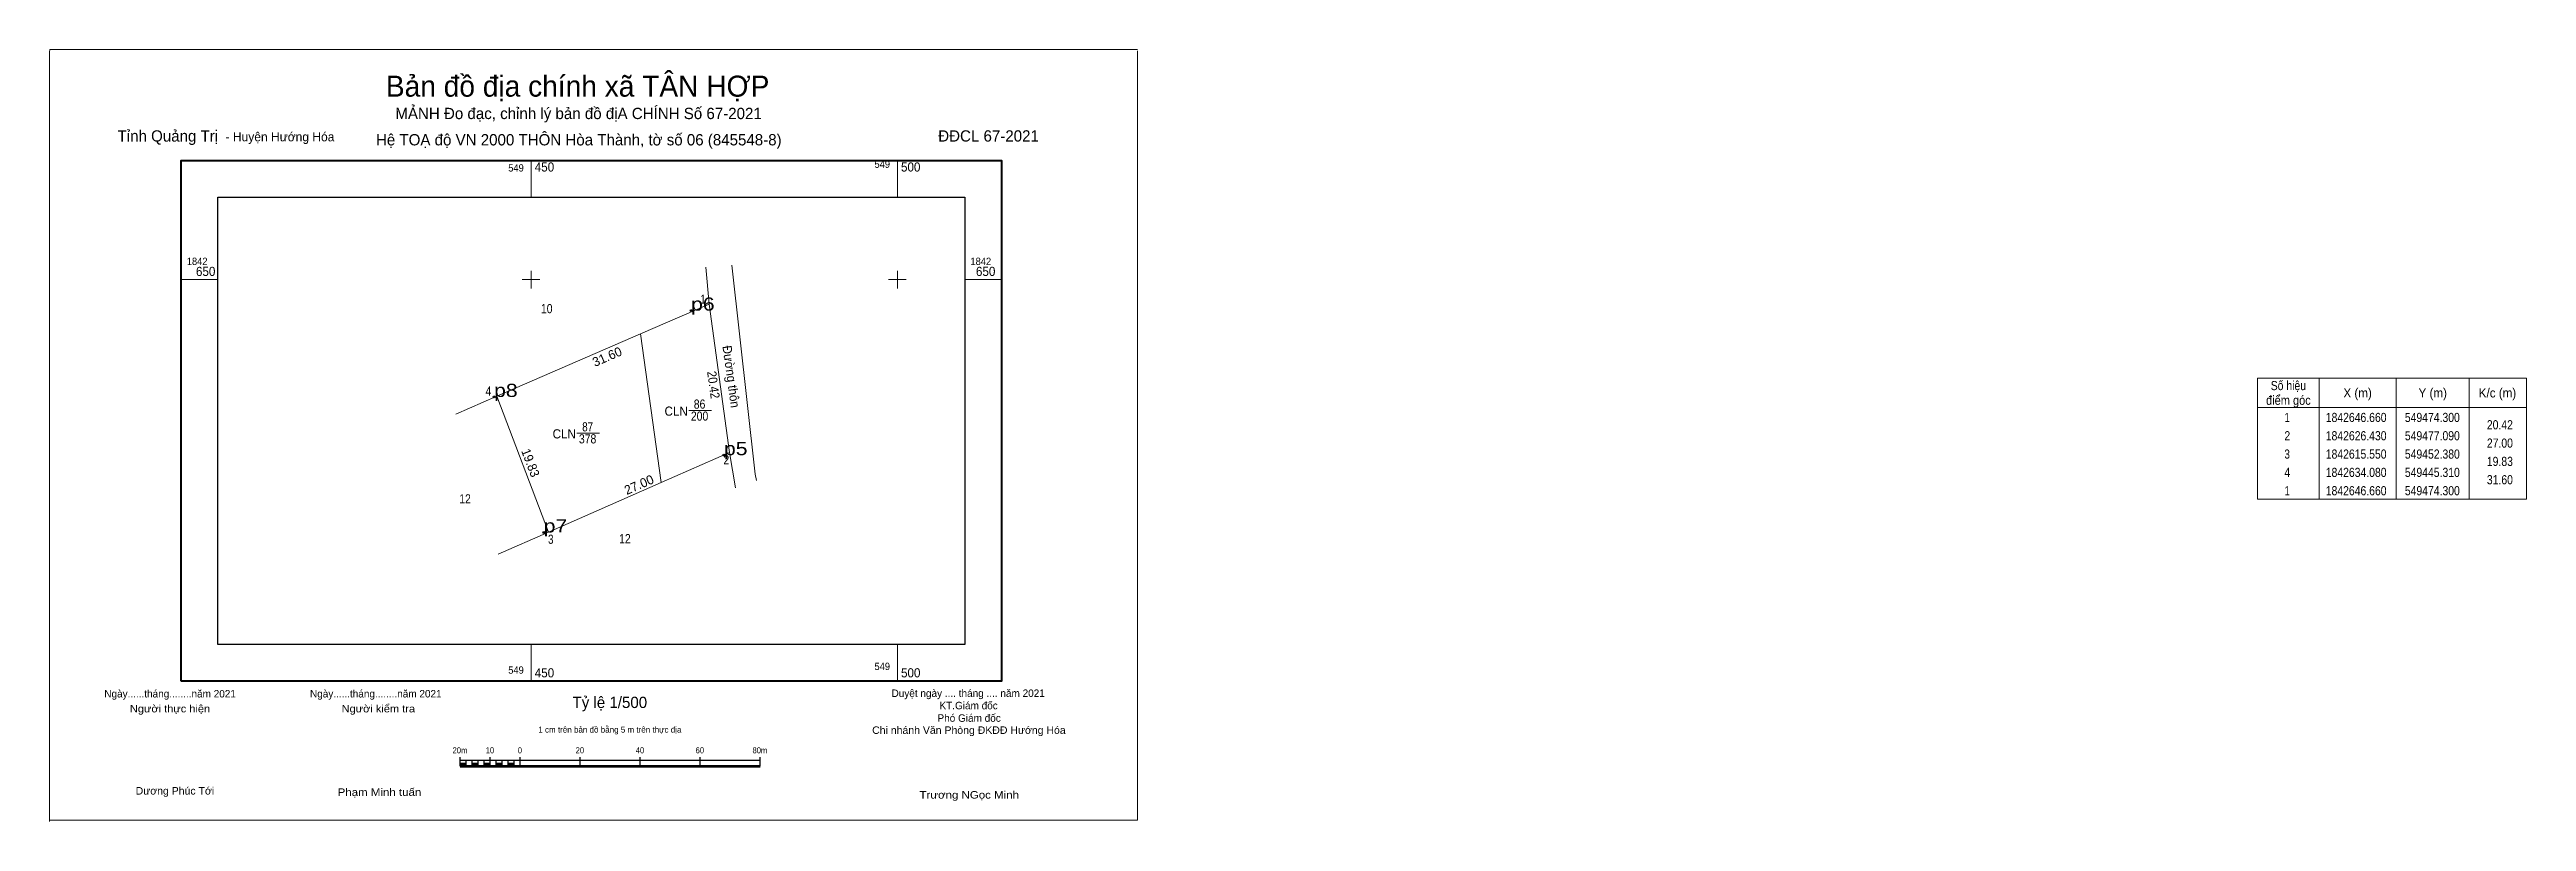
# Model space of a CAD drawing. Header units: metres. Extents: x 549384 to 549722, y 1842576 to 1842681.
import ezdxf
from ezdxf.enums import TextEntityAlignment as Align

# ---------------------------------------------------------------- set-up
doc = ezdxf.new("R2010")
doc.units = ezdxf.units.M
doc.header["$LTSCALE"] = 0.5
doc.header["$PDMODE"] = 32
doc.header["$PDSIZE"] = 0.25
for name, color, linetype, lineweight in [('1', 7, 'Continuous', 13), ('11', 7, 'Continuous', 13), ('2', 7, 'Continuous', 25), ('4', 7, 'Continuous', 13), ('63', 7, 'Continuous', 13)]:
    doc.layers.add(name, color=color, linetype=linetype, lineweight=lineweight)
doc.layers.add('12', color=7, linetype='Continuous')
doc.layers.add('7', color=7, linetype='Continuous')

msp = doc.modelspace()

# ---------------------------------------------------------------- hatches: boundary and pattern name
at = {"layer": '2'}
for points in [[(549440.31, 1842583.62), (549441.13, 1842583.62), (549441.13, 1842584.03), (549440.31, 1842584.03)], [(549441.95, 1842583.62), (549442.77, 1842583.62), (549442.77, 1842584.03), (549441.95, 1842584.03)], [(549443.59, 1842583.62), (549444.41, 1842583.62), (549444.41, 1842584.03), (549443.59, 1842584.03)], [(549445.23, 1842583.62), (549446.04, 1842583.62), (549446.04, 1842584.03), (549445.23, 1842584.03)], [(549446.86, 1842583.62), (549447.68, 1842583.62), (549447.68, 1842584.03), (549446.86, 1842584.03)]]:
    msp.add_hatch(color=256, dxfattribs=at).paths.add_polyline_path(points)

# ---------------------------------------------------------------- linework, layer by layer
at = {"layer": '1'}
for p, q in [((549474.3, 1842646.66), (549477.09, 1842626.43)), ((549452.38, 1842615.55), (549445.31, 1842634.08))]:
    msp.add_line(p, q, dxfattribs=at)
for points in [[(549445.31, 1842634.08), (549464.94, 1842642.6), (549474.3, 1842646.66)], [(549477.09, 1842626.43), (549467.76, 1842622.32), (549452.38, 1842615.55)]]:
    msp.add_lwpolyline(points, dxfattribs=at)
at = {"layer": '11'}
msp.add_line((549384.3, 1842681.4), (549532.8, 1842681.4), dxfattribs=at)
for points in [[(549384.26, 1842576.06), (549384.26, 1842681.06), (549384.3, 1842681.4)], [(549532.8, 1842681.24), (549532.8, 1842576.24), (549384.3, 1842576.24)]]:
    msp.add_lwpolyline(points, dxfattribs=at)
at = {"layer": '2'}
for p, q in [((549440.31, 1842583.62), (549440.31, 1842584.85)), ((549440.31, 1842584.44), (549481.26, 1842584.44)), ((549441.13, 1842583.62), (549441.13, 1842584.44)), ((549441.95, 1842583.62), (549441.95, 1842584.44)), ((549442.77, 1842583.62), (549442.77, 1842584.44)), ((549443.59, 1842583.62), (549443.59, 1842584.44)), ((549444.41, 1842583.62), (549444.41, 1842584.85)), ((549445.23, 1842583.62), (549445.23, 1842584.44)), ((549446.04, 1842583.62), (549446.04, 1842584.44)), ((549446.86, 1842583.62), (549446.86, 1842584.44)), ((549447.68, 1842583.62), (549447.68, 1842584.44)), ((549448.5, 1842583.62), (549448.5, 1842584.85)), ((549456.69, 1842583.62), (549456.69, 1842584.85)), ((549464.88, 1842583.62), (549464.88, 1842584.85)), ((549473.07, 1842583.62), (549473.07, 1842584.85)), ((549481.26, 1842583.62), (549481.26, 1842584.85))]:
    msp.add_line(p, q, dxfattribs=at)
at = {"layer": '2', "lineweight": 53}
msp.add_line((549440.31, 1842583.62), (549481.26, 1842583.62), dxfattribs=at)
at = {"layer": '2', "lineweight": 13}
for points in [[(549440.31, 1842583.62), (549441.13, 1842583.62), (549441.13, 1842584.03), (549440.31, 1842584.03)], [(549441.95, 1842583.62), (549442.77, 1842583.62), (549442.77, 1842584.03), (549441.95, 1842584.03)], [(549443.59, 1842583.62), (549444.41, 1842583.62), (549444.41, 1842584.03), (549443.59, 1842584.03)], [(549445.23, 1842583.62), (549446.04, 1842583.62), (549446.04, 1842584.03), (549445.23, 1842584.03)], [(549446.86, 1842583.62), (549447.68, 1842583.62), (549447.68, 1842584.03), (549446.86, 1842584.03)]]:
    msp.add_lwpolyline(points, close=True, dxfattribs=at)
at = {"layer": '4'}
for p, q in [((549474.3, 1842646.65), (549473.85, 1842651.68)), ((549439.74, 1842631.66), (549445.31, 1842634.08)), ((549477.89, 1842621.61), (549477.09, 1842626.43)), ((549452.38, 1842615.55), (549445.52, 1842612.53))]:
    msp.add_line(p, q, dxfattribs=at)
msp.add_lwpolyline([(549477.4, 1842651.99), (549480.57, 1842623.44), (549480.75, 1842622.57)], dxfattribs=at)
at = {"layer": '63'}
for p, q in [((549450, 1842661.25), (549450, 1842666.25)), ((549500, 1842661.25), (549500, 1842666.25)), ((549402.25, 1842650), (549407.25, 1842650)), ((549448.8, 1842650), (549451.2, 1842650)), ((549450, 1842648.8), (549450, 1842651.2)), ((549498.8, 1842650), (549501.2, 1842650)), ((549500, 1842648.8), (549500, 1842651.2)), ((549509.23, 1842650), (549514.23, 1842650)), ((549464.94, 1842642.6), (549467.76, 1842622.32)), ((549694.1, 1842636.54), (549694.1, 1842620.04)), ((549704.6, 1842636.54), (549704.6, 1842620.04)), ((549714.6, 1842636.54), (549714.6, 1842620.04)), ((549471.54, 1842632.16), (549474.62, 1842632.16)), ((549685.7, 1842632.54), (549722.4, 1842632.54)), ((549456.26, 1842629.06), (549459.34, 1842629.06)), ((549450, 1842595.22), (549450, 1842600.22)), ((549500, 1842595.22), (549500, 1842600.22))]:
    msp.add_line(p, q, dxfattribs=at)
at = {"layer": '63', "lineweight": 40}
msp.add_lwpolyline([(549402.25, 1842595.22), (549402.25, 1842666.25), (549514.23, 1842666.25), (549514.23, 1842595.22)], close=True, dxfattribs=at)
at = {"layer": '63', "lineweight": 25}
msp.add_lwpolyline([(549407.25, 1842600.22), (549407.25, 1842661.25), (549509.23, 1842661.25), (549509.23, 1842600.22)], close=True, dxfattribs=at)
msp.add_lwpolyline([(549407.25, 1842600.22), (549407.25, 1842661.25), (549509.23, 1842661.25), (549509.23, 1842600.22)], close=True, dxfattribs=at)
msp.add_lwpolyline([(549407.25, 1842600.22), (549407.25, 1842661.25), (549509.23, 1842661.25), (549509.23, 1842600.22)], close=True, dxfattribs=at)
at = {"layer": '63'}
msp.add_lwpolyline([(549685.7, 1842636.54), (549722.4, 1842636.54), (549722.4, 1842620.04), (549685.7, 1842620.04)], close=True, dxfattribs=at)
at = {"layer": '7'}
for p in [(549471.84, 1842645.77), (549444.95, 1842633.99), (549476.33, 1842626.04), (549451.72, 1842615.5)]:
    msp.add_point(p, dxfattribs=at)

# ---------------------------------------------------------------- texts
at = {"layer": '1'}
for s, width, p in [('86', 0.85, (549473, 1842632.39)), ('87', 0.8, (549457.72, 1842629.29)), ('CLN', 0.95, (549469.805, 1842631.43)), ('200', 0.85, (549473, 1842630.75)), ('CLN', 0.95, (549454.525, 1842628.33)), ('378', 0.85, (549457.715, 1842627.65))]:
    msp.add_text(s, height=1.25, dxfattribs=dict(at, width=width)).set_placement(p, align=Align.CENTER)
at = {"layer": '12', "width": 1.2}
for s, p in [('p6', (549471.84, 1842645.77)), ('p8', (549444.95, 1842633.99)), ('p5', (549476.33, 1842626.04)), ('p7', (549451.72, 1842615.5))]:
    msp.add_text(s, height=1.8, dxfattribs=at).set_placement(p)
at = {"layer": '2'}
for s, height, p in [('Bản đồ địa chính xã TÂN HỢP', 2.87, (549456.355, 1842674.97)), ('MẢNH Đo đạc, chỉnh lý bản đồ địA CHÍNH Số 67-2021', 1.54, (549456.48, 1842671.91)), ('Hệ TOẠ độ VN 2000 THÔN Hòa Thành, tờ số 06 (845548-8)', 1.54, (549456.51, 1842668.32)), ('Ngày......tháng........năm 2021', 1.02, (549400.72, 1842592.98)), ('Ngày......tháng........năm 2021', 1.02, (549428.8, 1842592.98)), ('Tỷ lệ 1/500', 1.54, (549460.75, 1842591.54)), ('Duyệt ngày .... tháng .... năm 2021', 1.02, (549509.67, 1842593.05)), ('KT.Giám đốc', 1.02, (549509.73, 1842591.37)), ('1 cm trên bản đồ bằng 5 m trên thực địa', 0.8188, (549460.755, 1842588.18)), ('Phó Giám đốc', 1.02, (549509.8, 1842589.66))]:
    msp.add_text(s, height=height, dxfattribs=at).set_placement(p, align=Align.CENTER)
for s, height, p in [('Tỉnh Quảng Trị ', 1.539, (549393.55, 1842668.84)), ('- Huyện Hướng Hóa', 1.228, (549408.29, 1842668.88))]:
    msp.add_text(s, height=height, dxfattribs=at).set_placement(p)
msp.add_text('ĐĐCL 67-2021', height=1.54, dxfattribs=at).set_placement((549519.32, 1842668.84), align=Align.RIGHT)
for s, height, width, p in [('Người thực hiện', 1.024, 1.1, (549400.71, 1842590.94)), ('Người kiểm tra', 1.024, 1.1, (549429.15, 1842590.94)), ('20m', 0.8188, 0.95, (549440.285, 1842585.36)), ('10', 0.8188, 0.95, (549444.38, 1842585.36)), ('0', 0.8188, 0.9, (549448.475, 1842585.36)), ('20', 0.8188, 0.95, (549456.66, 1842585.36)), ('40', 0.8188, 0.95, (549464.86, 1842585.36)), ('60', 0.8188, 0.95, (549473.04, 1842585.36)), ('80m', 0.8188, 0.95, (549481.235, 1842585.36)), ('Chi nhánh Văn Phòng ĐKĐĐ Hướng Hóa', 1.02, 1.05, (549509.77, 1842588.01)), ('Dương Phúc Tới', 1.02, 1.05, (549401.375, 1842579.73)), ('Phạm Minh tuấn', 1.02, 1.15, (549429.3, 1842579.55)), ('Trương NGọc Minh', 1.02, 1.15, (549509.815, 1842579.18))]:
    msp.add_text(s, height=height, dxfattribs=dict(at, width=width)).set_placement(p, align=Align.CENTER)
at = {"layer": '4', "width": 0.85}
for s, p in [('10', (549452.135, 1842645.42)), ('12', (549440.98, 1842619.46)), ('12', (549462.81, 1842614.03))]:
    msp.add_text(s, height=1.25, dxfattribs=at).set_placement(p, align=Align.CENTER)
at = {"layer": '4'}
for s, width, p in [(' 1', 0.75, (549473.82, 1842646.72)), (' 4', 0.85, (549444.57, 1842634.17)), (' 2', 0.85, (549477.05, 1842624.79)), (' 3', 0.8, (549453.06, 1842613.95))]:
    msp.add_text(s, height=1.25, dxfattribs=dict(at, width=width)).set_placement(p, align=Align.RIGHT)
for s, rotation, p in [('31.60', 23.458, (549460.6312, 1842638.9094)), ('27.00', 23.764, (549464.9831, 1842621.4424))]:
    msp.add_text(s, height=1.25, rotation=rotation, dxfattribs=at).set_placement(p, align=Align.CENTER)
for s, rotation, width, p in [('Đường thôn', 277.852, 0.95, (549476.7019, 1842636.6804)), ('20.42', 277.852, 0.9, (549474.2792, 1842635.5604)), ('19.83', 290.884, 0.95, (549449.3381, 1842624.7778))]:
    msp.add_text(s, height=1.25, rotation=rotation, dxfattribs=dict(at, width=width)).set_placement(p, align=Align.CENTER)
at = {"layer": '63'}
for s, height, width, p in [('549', 1, 0.95, (549449, 1842664.75)), ('549', 1, 0.95, (549499, 1842665.25)), ('20.42', 1.25, 0.85, (549720.55, 1842629.57)), ('27.00', 1.25, 0.85, (549720.55, 1842627.07)), ('31.60', 1.25, 0.85, (549720.55, 1842622.07)), ('19.83', 1.25, 0.85, (549720.55, 1842624.57)), ('549', 1, 0.95, (549449, 1842596.22)), ('549', 1, 0.95, (549499, 1842596.72))]:
    msp.add_text(s, height=height, dxfattribs=dict(at, width=width)).set_placement(p, align=Align.RIGHT)
at = {"layer": '63', "width": 0.95}
for s, height, p in [('450', 1.25, (549450.5, 1842664.75)), ('500', 1.25, (549500.5, 1842664.75)), ('1842', 1, (549403, 1842652)), ('1842', 1, (549403, 1842652)), ('650', 1.25, (549404.25, 1842650.5)), ('1842', 1, (549509.98, 1842652)), ('1842', 1, (549509.98, 1842652)), ('650', 1.25, (549510.73, 1842650.5)), ('450', 1.25, (549450.5, 1842595.72)), ('500', 1.25, (549500.5, 1842595.72))]:
    msp.add_text(s, height=height, dxfattribs=at).set_placement(p)
at = {"layer": '63'}
for s, width, p in [('điểm góc', 0.9, (549689.9, 1842632.92)), ('Số hiệu', 0.85, (549689.9, 1842634.92)), ('X (m)', 0.95, (549699.35, 1842633.92)), ('Y (m)', 0.95, (549709.605, 1842633.92)), ('K/c (m)', 0.95, (549718.445, 1842633.92)), (' 1', 0.75, (549689.55, 1842630.57)), ('1842646.660', 0.85, (549699.15, 1842630.57)), ('549474.300', 0.85, (549709.55, 1842630.57)), (' 3', 0.8, (549689.545, 1842625.57)), (' 2', 0.85, (549689.555, 1842628.07)), ('1842626.430', 0.85, (549699.15, 1842628.07)), ('1842615.550', 0.85, (549699.15, 1842625.57)), ('549477.090', 0.85, (549709.55, 1842628.07)), ('549452.380', 0.85, (549709.55, 1842625.57)), (' 4', 0.85, (549689.55, 1842623.07)), ('1842634.080', 0.85, (549699.15, 1842623.07)), ('549445.310', 0.85, (549709.55, 1842623.07)), (' 1', 0.75, (549689.55, 1842620.57)), ('1842646.660', 0.85, (549699.15, 1842620.57)), ('549474.300', 0.85, (549709.55, 1842620.57))]:
    msp.add_text(s, height=1.25, dxfattribs=dict(at, width=width)).set_placement(p, align=Align.CENTER)

doc.saveas('drawing.dxf')
